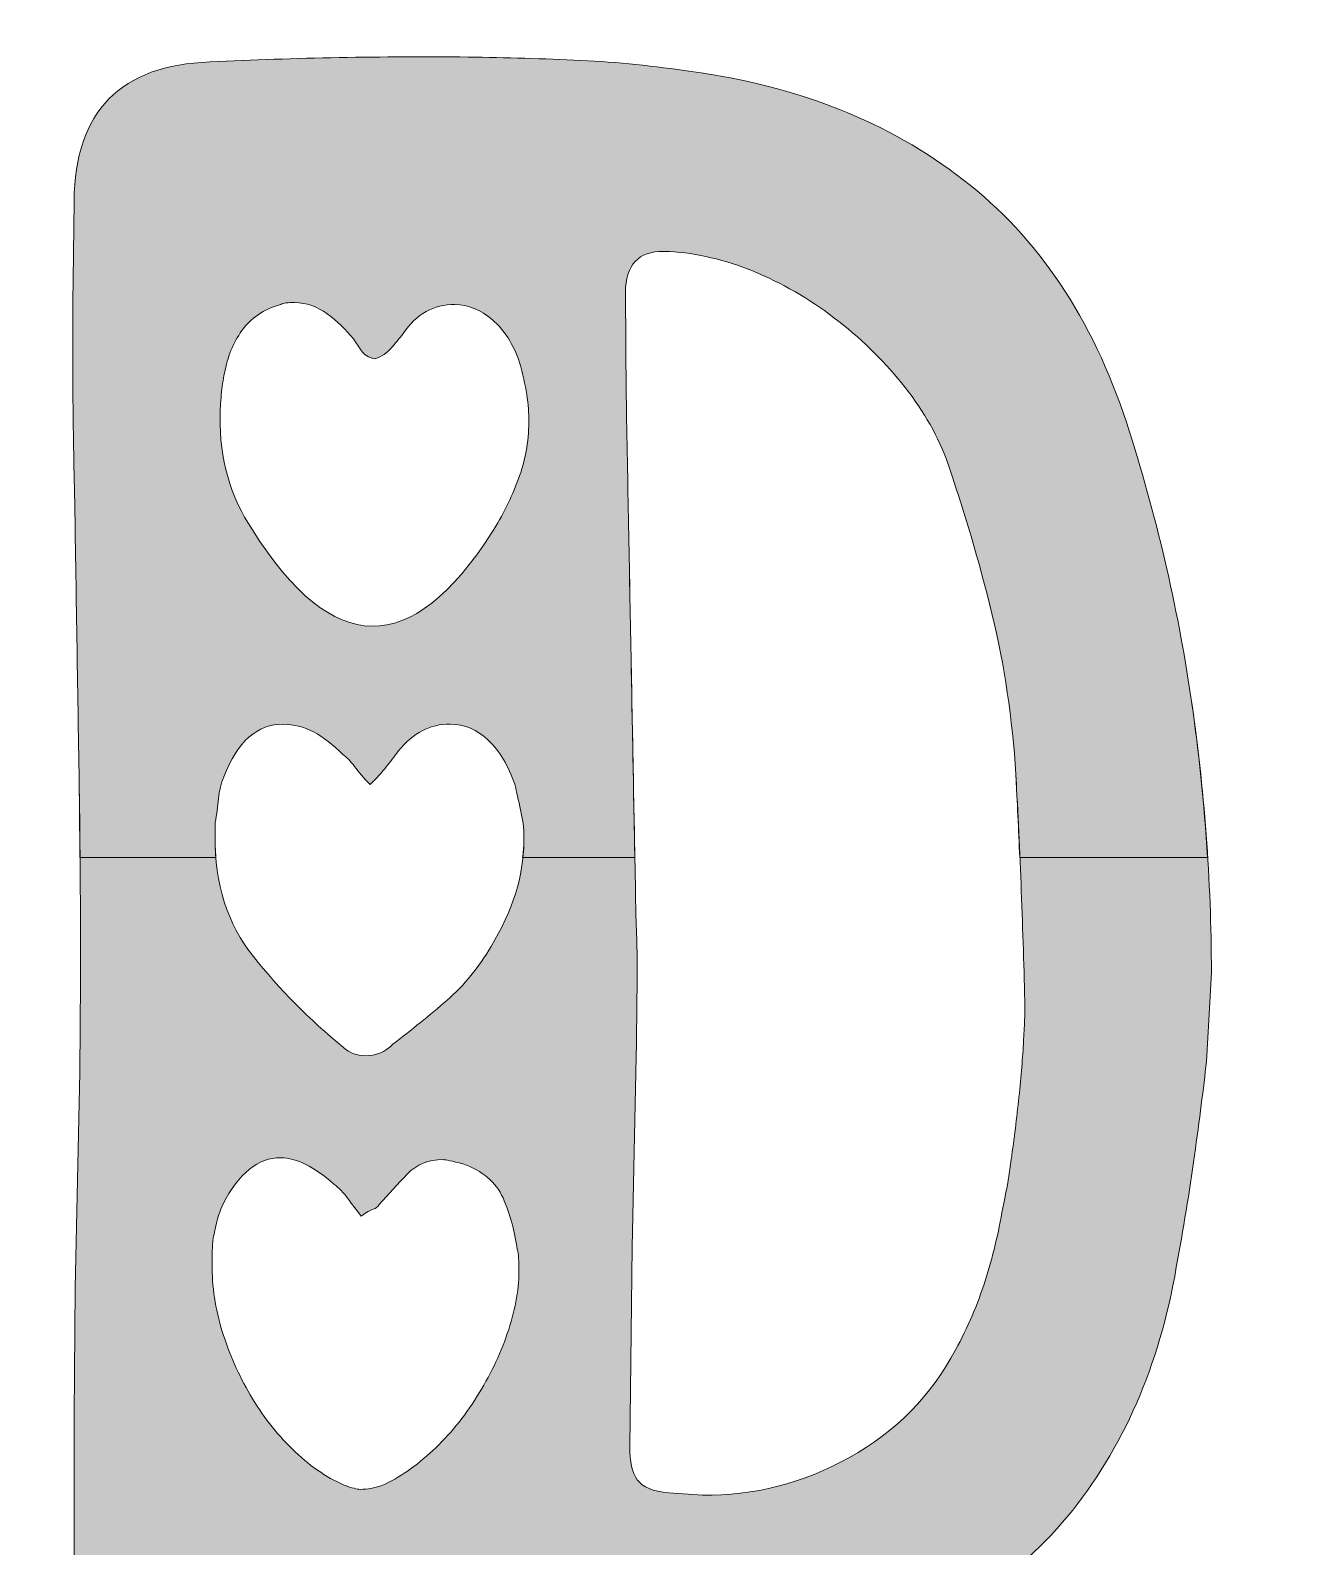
# Model space of a CAD drawing. Header units: inches. Extents: x 71 to 1009, y -1036 to 57.
# Drawn here: x 284.6 to 442.4, y -845.9 to -656 of the extents above; entities that cross this region are included whole.
import ezdxf

# ---------------------------------------------------------------- set-up
doc = ezdxf.new("R2010")
doc.units = ezdxf.units.IN
doc.header["$MEASUREMENT"] = 0
doc.layers.add('Layer 1', color=7, linetype='Continuous')

# ---------------------------------------------------------------- blocks, each defined once
blk = doc.blocks.new('block 3')
at = {"layer": 'Layer 1', "true_color": 0x2b568d}
h = blk.add_hatch(color=167, dxfattribs=at)
h.dxf.hatch_style = 2
edge = h.paths.add_edge_path()
edge.add_spline(control_points=[(309.2, -973.67), (297.3, -973.53), (291.41, -967.76), (291.55, -956.35), (291.55, -956.35), (291.6, -951.89), (291.6, -951.89), (291.63, -948.75), (291.55, -945.65), (291.33, -942.59), (291.12, -939.53), (290.87, -936.42), (290.57, -933.28), (290.67, -910.97), (290.58, -890.14), (290.31, -870.8), (290.04, -851.45), (290.01, -832.36), (290.23, -813.52), (290.23, -813.52), (290.79, -786.5), (290.79, -786.5), (290.94, -774.27), (290.91, -762.16), (290.72, -750.17), (290.53, -738.19), (290.34, -726.16), (290.15, -714.09), (290.03, -709.62), (289.96, -705.16), (289.93, -700.69), (289.9, -696.23), (289.91, -691.77), (289.96, -687.31), (289.96, -687.31), (290.08, -677.39), (290.08, -677.39), (290.21, -666.15), (295.9, -660.35), (307.14, -659.98), (312.44, -659.71), (317.81, -659.53), (323.27, -659.43), (328.72, -659.33), (334.1, -659.3), (339.39, -659.36), (344.18, -659.42), (348.89, -659.56), (353.52, -659.78), (358.14, -660), (362.76, -660.47), (367.38, -661.18), (380.75, -662.99), (392.1, -667.5), (401.44, -674.72), (410.78, -681.93), (417.61, -692.1), (421.92, -705.21), (425.59, -716.65), (428.26, -728.09), (429.95, -739.52), (431.63, -750.94), (432.49, -762.44), (432.52, -774.01), (432.52, -774.01), (431.9, -785.16), (431.9, -785.16), (431.52, -788.47), (431.02, -792.39), (430.39, -796.92), (429.76, -801.47), (429, -806.13), (428.12, -810.91), (426, -823.28), (421.45, -833.68), (414.5, -842.11), (407.54, -850.55), (397.75, -856.59), (385.15, -860.24), (384.49, -860.4), (383.82, -860.64), (383.16, -860.96), (382.49, -861.29), (381.5, -861.69), (380.17, -862.17), (381.97, -864.01), (384.17, -866.85), (386.77, -870.68), (389.36, -874.51), (392.08, -878.88), (394.92, -883.79), (397.75, -888.7), (400.71, -893.99), (403.78, -899.64), (406.86, -905.29), (409.77, -910.74), (412.52, -915.98), (415.27, -921.22), (417.77, -926.04), (420.04, -930.45), (422.3, -934.86), (424.16, -938.39), (425.62, -941.05), (426.42, -942.71), (427.35, -944.26), (428.41, -945.67), (429.47, -947.09), (430.57, -948.55), (431.71, -950.05), (432.52, -951.21), (433.3, -952.3), (434.03, -953.3), (434.76, -954.3), (435.45, -955.46), (436.1, -956.8), (437.23, -958.96), (437.78, -961.11), (437.76, -963.26), (437.72, -966.24), (436.53, -968.87), (434.19, -971.16), (432.02, -972.95), (429.62, -973.83), (426.97, -973.8), (423.83, -973.76), (421.12, -972.57), (418.83, -970.23), (415.72, -967.38), (413.03, -964.17), (410.76, -960.59), (408.49, -957.01), (406.22, -953.31), (403.95, -949.48), (401.03, -944.49), (398.16, -938.96), (395.34, -932.89), (392.52, -926.82), (389.53, -920.67), (386.38, -914.44), (383.23, -908.2), (379.99, -902.17), (376.67, -896.35), (373.35, -890.53), (369.73, -885.44), (365.81, -881.1), (365.16, -880.59), (364.59, -880.05), (364.1, -879.47), (363.61, -878.88), (363.04, -878.26), (362.39, -877.58), (361.39, -878.07), (360.76, -878.64), (360.51, -879.3), (360.25, -879.96), (360.12, -880.62), (360.11, -881.28), (360.11, -881.28), (360.32, -884.75), (360.32, -884.75), (360.32, -884.75), (361.18, -959.64), (361.18, -959.64), (361.13, -964.11), (360.1, -967.27), (358.09, -969.15), (356.09, -971.03), (352.68, -972.19), (347.89, -972.63), (341.44, -972.89), (334.99, -973.14), (328.54, -973.4), (322.09, -973.65), (315.64, -973.74), (309.2, -973.67)], knot_values=[0, 0, 0, 0, 1, 1, 1, 2, 2, 2, 3, 3, 3, 4, 4, 4, 5, 5, 5, 6, 6, 6, 7, 7, 7, 8, 8, 8, 9, 9, 9, 10, 10, 10, 11, 11, 11, 12, 12, 12, 13, 13, 13, 14, 14, 14, 15, 15, 15, 16, 16, 16, 17, 17, 17, 18, 18, 18, 19, 19, 19, 20, 20, 20, 21, 21, 21, 22, 22, 22, 23, 23, 23, 24, 24, 24, 25, 25, 25, 26, 26, 26, 27, 27, 27, 28, 28, 28, 29, 29, 29, 30, 30, 30, 31, 31, 31, 32, 32, 32, 33, 33, 33, 34, 34, 34, 35, 35, 35, 36, 36, 36, 37, 37, 37, 38, 38, 38, 39, 39, 39, 40, 40, 40, 41, 41, 41, 42, 42, 42, 43, 43, 43, 44, 44, 44, 45, 45, 45, 46, 46, 46, 47, 47, 47, 48, 48, 48, 49, 49, 49, 50, 50, 50, 51, 51, 51, 52, 52, 52, 53, 53, 53, 54, 54, 54, 55, 55, 55, 56, 56, 56, 57, 57, 57, 58, 58, 58, 58], degree=3, periodic=1)
edge = h.paths.add_edge_path()
edge.add_spline(control_points=[(324.18, -858.05), (323.86, -857.22), (323.53, -856.47), (323.21, -855.8), (322.89, -855.14), (322.48, -854.64), (321.99, -854.3), (319.21, -851.3), (316.59, -849.78), (314.11, -849.75), (310.64, -849.71), (308.13, -852.32), (306.58, -857.6), (305.9, -859.41), (305.54, -861.47), (305.52, -863.78), (305.52, -863.78), (305.51, -864.28), (305.51, -864.28), (305.77, -870.23), (307.45, -875.25), (310.54, -879.34), (313.63, -883.43), (317.4, -887.15), (321.82, -890.5), (322.8, -891.01), (323.71, -891.27), (324.53, -891.28), (325.36, -891.29), (325.94, -891.21), (326.28, -891.05), (328.76, -890.25), (331.05, -888.84), (333.14, -886.79), (335.23, -884.75), (337.12, -882.42), (338.8, -879.79), (340.49, -877.17), (341.8, -874.41), (342.74, -871.53), (343.68, -868.65), (344.17, -865.8), (344.21, -862.99), (344.23, -861.17), (344, -859.52), (343.52, -858.02), (342.09, -852.89), (339.48, -850.29), (335.68, -850.25), (333.2, -850.22), (330.79, -851.35), (328.44, -853.64), (327.78, -854.12), (327.19, -854.7), (326.69, -855.35), (326.19, -856.01), (325.35, -856.91), (324.18, -858.05)], knot_values=[0, 0, 0, 0, 1, 1, 1, 2, 2, 2, 3, 3, 3, 4, 4, 4, 5, 5, 5, 6, 6, 6, 7, 7, 7, 8, 8, 8, 9, 9, 9, 10, 10, 10, 11, 11, 11, 12, 12, 12, 13, 13, 13, 14, 14, 14, 15, 15, 15, 16, 16, 16, 17, 17, 17, 18, 18, 18, 19, 19, 19, 19], degree=3, periodic=1)
edge = h.paths.add_edge_path()
edge.add_spline(control_points=[(325.3, -910.87), (323.99, -909.53), (323.17, -908.62), (322.85, -908.12), (321.87, -906.78), (320.81, -905.62), (319.67, -904.61), (318.52, -903.61), (317.21, -903.1), (315.72, -903.08), (315.39, -903.07), (314.56, -903.23), (313.24, -903.54), (310.91, -904.34), (309.25, -905.61), (308.23, -907.33), (307.22, -909.05), (306.54, -910.99), (306.18, -913.13), (306.01, -913.96), (305.92, -914.66), (305.91, -915.24), (305.9, -915.81), (305.89, -916.51), (305.88, -917.34), (305.85, -920.32), (306.23, -923.13), (307.03, -925.79), (307.82, -928.44), (309.28, -930.94), (311.4, -933.28), (314.83, -937.12), (317.52, -940), (319.48, -941.93), (321.44, -943.85), (323.25, -944.82), (324.91, -944.84), (326.55, -944.86), (328.34, -943.97), (330.27, -942.18), (332.18, -940.38), (334.91, -937.6), (338.42, -933.84), (342.44, -929.75), (344.48, -924.82), (344.54, -919.03), (344.57, -916.56), (344.27, -914.23), (343.64, -912.08), (342.21, -906.28), (339.77, -903.36), (336.3, -903.32), (333.82, -903.29), (330.99, -904.82), (327.81, -907.93), (327.48, -908.25), (327.14, -908.62), (326.81, -909.03), (326.47, -909.44), (325.97, -910.05), (325.3, -910.87)], knot_values=[0, 0, 0, 0, 1, 1, 1, 2, 2, 2, 3, 3, 3, 4, 4, 4, 5, 5, 5, 6, 6, 6, 7, 7, 7, 8, 8, 8, 9, 9, 9, 10, 10, 10, 11, 11, 11, 12, 12, 12, 13, 13, 13, 14, 14, 14, 15, 15, 15, 16, 16, 16, 17, 17, 17, 18, 18, 18, 19, 19, 19, 20, 20, 20, 20], degree=3, periodic=1)
edge = h.paths.add_edge_path()
edge.add_spline(control_points=[(326.04, -804.51), (325.39, -803.68), (324.82, -802.93), (324.33, -802.26), (323.84, -801.59), (323.27, -801.01), (322.62, -800.5), (320.16, -798.33), (317.95, -797.23), (315.96, -797.2), (313.15, -797.17), (310.73, -799.13), (308.7, -803.07), (308.36, -803.73), (308.02, -804.88), (307.67, -806.53), (307.49, -807.19), (307.41, -807.85), (307.4, -808.51), (307.39, -809.17), (307.39, -809.83), (307.38, -810.49), (307.34, -813.31), (307.77, -816.12), (308.64, -818.94), (309.52, -821.76), (310.69, -824.42), (312.15, -826.91), (313.6, -829.41), (315.35, -831.66), (317.4, -833.67), (319.44, -835.68), (321.61, -837.19), (323.91, -838.21), (324.9, -838.55), (325.56, -838.72), (325.89, -838.73), (326.39, -838.73), (326.84, -838.7), (327.26, -838.62), (327.67, -838.54), (328.13, -838.42), (328.62, -838.26), (330.78, -837.3), (332.91, -835.83), (335, -833.88), (337.09, -831.92), (338.93, -829.67), (340.53, -827.12), (342.13, -824.58), (343.4, -821.95), (344.34, -819.23), (345.28, -816.51), (345.77, -813.92), (345.8, -811.44), (345.81, -810.12), (345.74, -809.2), (345.58, -808.71), (345.28, -806.39), (344.68, -804.23), (343.8, -802.24), (342.91, -800.25), (341.23, -798.82), (338.76, -797.96), (337.44, -797.62), (336.62, -797.44), (336.29, -797.44), (334.47, -797.42), (332.98, -798.02), (331.81, -799.25), (330.63, -800.47), (329.46, -801.74), (328.29, -803.05), (328.12, -803.38), (327.87, -803.58), (327.54, -803.66), (327.21, -803.74), (326.71, -804.02), (326.04, -804.51)], knot_values=[0, 0, 0, 0, 1, 1, 1, 2, 2, 2, 3, 3, 3, 4, 4, 4, 5, 5, 5, 6, 6, 6, 7, 7, 7, 8, 8, 8, 9, 9, 9, 10, 10, 10, 11, 11, 11, 12, 12, 12, 13, 13, 13, 14, 14, 14, 15, 15, 15, 16, 16, 16, 17, 17, 17, 18, 18, 18, 19, 19, 19, 20, 20, 20, 21, 21, 21, 22, 22, 22, 23, 23, 23, 24, 24, 24, 25, 25, 25, 26, 26, 26, 26], degree=3, periodic=1)
edge = h.paths.add_edge_path()
edge.add_spline(control_points=[(327.17, -750.47), (326.35, -749.64), (325.7, -748.88), (325.21, -748.21), (324.72, -747.55), (324.23, -747.05), (323.74, -746.71), (321.29, -744.2), (318.83, -742.94), (316.35, -742.91), (313.04, -742.87), (310.53, -745.07), (308.83, -749.51), (308.49, -750.34), (308.27, -751.24), (308.18, -752.23), (308.08, -753.22), (307.95, -754.21), (307.77, -755.2), (307.77, -755.2), (307.75, -756.94), (307.75, -756.94), (307.68, -762.89), (309.27, -767.91), (312.54, -772), (315.79, -776.09), (319.55, -779.89), (323.81, -783.41), (324.62, -784.08), (325.53, -784.42), (326.52, -784.43), (327.84, -784.45), (329.01, -783.97), (330.01, -782.99), (332.34, -781.2), (334.6, -779.36), (336.77, -777.49), (338.94, -775.61), (340.78, -773.36), (342.3, -770.73), (345, -766.3), (346.37, -761.94), (346.42, -757.64), (346.44, -756.32), (346.33, -755.12), (346.09, -754.04), (345.86, -752.96), (345.58, -751.76), (345.27, -750.43), (344.47, -748.11), (343.37, -746.28), (341.99, -744.94), (340.59, -743.6), (338.99, -742.92), (337.17, -742.9), (334.69, -742.87), (332.53, -744.01), (330.69, -746.3), (330.18, -746.95), (329.68, -747.61), (329.18, -748.26), (328.67, -748.92), (328, -749.65), (327.17, -750.47)], knot_values=[0, 0, 0, 0, 1, 1, 1, 2, 2, 2, 3, 3, 3, 4, 4, 4, 5, 5, 5, 6, 6, 6, 7, 7, 7, 8, 8, 8, 9, 9, 9, 10, 10, 10, 11, 11, 11, 12, 12, 12, 13, 13, 13, 14, 14, 14, 15, 15, 15, 16, 16, 16, 17, 17, 17, 18, 18, 18, 19, 19, 19, 20, 20, 20, 21, 21, 21, 21], degree=3, periodic=1)
edge = h.paths.add_edge_path()
edge.add_spline(control_points=[(327.79, -697.17), (326.96, -696.99), (326.39, -696.65), (326.06, -696.16), (325.74, -695.66), (325.41, -695.15), (325.09, -694.66), (324.11, -693.49), (323.01, -692.44), (321.78, -691.52), (320.55, -690.6), (319.19, -690.13), (317.7, -690.11), (316.88, -690.1), (316.3, -690.18), (315.97, -690.34), (313.81, -690.97), (312.18, -692.07), (311.09, -693.62), (310, -695.19), (309.28, -696.95), (308.92, -698.93), (308.75, -699.76), (308.61, -700.66), (308.52, -701.65), (308.42, -702.64), (308.37, -703.55), (308.36, -704.38), (308.3, -709.67), (309.65, -714.4), (312.41, -718.56), (317.44, -726.55), (322.44, -730.58), (327.4, -730.64), (332.35, -730.69), (337.36, -726.79), (342.41, -718.91), (343.76, -716.78), (344.86, -714.56), (345.71, -712.25), (346.57, -709.95), (347.01, -707.56), (347.04, -705.08), (347.06, -702.93), (346.68, -700.45), (345.88, -697.63), (345.08, -695.3), (343.95, -693.51), (342.47, -692.26), (341, -691), (339.44, -690.36), (337.78, -690.34), (335.14, -690.31), (332.97, -691.53), (331.3, -693.98), (330.79, -694.64), (330.29, -695.25), (329.78, -695.83), (329.28, -696.4), (328.61, -696.85), (327.79, -697.17)], knot_values=[0, 0, 0, 0, 1, 1, 1, 2, 2, 2, 3, 3, 3, 4, 4, 4, 5, 5, 5, 6, 6, 6, 7, 7, 7, 8, 8, 8, 9, 9, 9, 10, 10, 10, 11, 11, 11, 12, 12, 12, 13, 13, 13, 14, 14, 14, 15, 15, 15, 16, 16, 16, 17, 17, 17, 18, 18, 18, 19, 19, 19, 20, 20, 20, 20], degree=3, periodic=1)
edge = h.paths.add_edge_path()
edge.add_spline(control_points=[(368.78, -839.47), (375.23, -839.55), (381.36, -837.97), (387.18, -834.73), (393.01, -831.49), (397.44, -827), (400.48, -821.25), (402, -818.46), (403.23, -815.58), (404.18, -812.61), (405.12, -809.65), (405.86, -806.6), (406.39, -803.46), (406.74, -801.98), (407.09, -799.96), (407.45, -797.4), (407.81, -794.84), (408.13, -792.24), (408.41, -789.6), (408.69, -786.96), (408.88, -784.61), (408.99, -782.54), (409.1, -780.48), (409.16, -779.12), (409.16, -778.45), (409.05, -773.66), (408.9, -768.78), (408.71, -763.82), (408.52, -758.86), (408.29, -753.98), (408.02, -749.18), (407.6, -742.23), (406.6, -735.53), (405.03, -729.06), (403.45, -722.6), (401.54, -716.13), (399.3, -709.65), (398.01, -706.33), (396.15, -703.17), (393.71, -700.17), (391.26, -697.16), (388.44, -694.44), (385.25, -692.01), (382.06, -689.58), (378.69, -687.64), (375.15, -686.19), (371.61, -684.75), (368.11, -683.92), (364.64, -683.71), (364.64, -683.71), (363.9, -683.7), (363.9, -683.7), (360.76, -683.67), (359.17, -685.38), (359.13, -688.85), (359.13, -688.85), (359.23, -701.75), (359.23, -701.75), (359.42, -712.66), (359.63, -723.54), (359.84, -734.36), (360.04, -745.19), (360.24, -756.06), (360.45, -766.97), (360.58, -769.95), (360.63, -772.89), (360.59, -775.78), (360.56, -778.67), (360.52, -781.61), (360.49, -784.58), (360.49, -784.58), (359.97, -808.38), (359.97, -808.38), (359.97, -808.38), (359.67, -833.42), (359.67, -833.42), (359.65, -835.24), (359.97, -836.61), (360.62, -837.52), (361.27, -838.44), (362.58, -838.99), (364.57, -839.18), (364.57, -839.18), (368.78, -839.47), (368.78, -839.47)], knot_values=[0, 0, 0, 0, 1, 1, 1, 2, 2, 2, 3, 3, 3, 4, 4, 4, 5, 5, 5, 6, 6, 6, 7, 7, 7, 8, 8, 8, 9, 9, 9, 10, 10, 10, 11, 11, 11, 12, 12, 12, 13, 13, 13, 14, 14, 14, 15, 15, 15, 16, 16, 16, 17, 17, 17, 18, 18, 18, 19, 19, 19, 20, 20, 20, 21, 21, 21, 22, 22, 22, 23, 23, 23, 24, 24, 24, 25, 25, 25, 26, 26, 26, 27, 27, 27, 28, 28, 28, 28], degree=3, periodic=1)
at = {"layer": 'Layer 1', "lineweight": 0}
for points, knots in [([(309.2, -973.67), (297.3, -973.53), (291.41, -967.76), (291.55, -956.35), (291.55, -956.35), (291.6, -951.89), (291.6, -951.89), (291.63, -948.75), (291.55, -945.65), (291.33, -942.59), (291.12, -939.53), (290.87, -936.42), (290.57, -933.28), (290.67, -910.97), (290.58, -890.14), (290.31, -870.8), (290.04, -851.45), (290.01, -832.36), (290.23, -813.52), (290.23, -813.52), (290.79, -786.5), (290.79, -786.5), (290.94, -774.27), (290.91, -762.16), (290.72, -750.17), (290.53, -738.19), (290.34, -726.16), (290.15, -714.09), (290.03, -709.62), (289.96, -705.16), (289.93, -700.69), (289.9, -696.23), (289.91, -691.77), (289.96, -687.31), (289.96, -687.31), (290.08, -677.39), (290.08, -677.39), (290.21, -666.15), (295.9, -660.35), (307.14, -659.98), (312.44, -659.71), (317.81, -659.53), (323.27, -659.43), (328.72, -659.33), (334.1, -659.3), (339.39, -659.36), (344.18, -659.42), (348.89, -659.56), (353.52, -659.78), (358.14, -660), (362.76, -660.47), (367.38, -661.18), (380.75, -662.99), (392.1, -667.5), (401.44, -674.72), (410.78, -681.93), (417.61, -692.1), (421.92, -705.21), (425.59, -716.65), (428.26, -728.09), (429.95, -739.52), (431.63, -750.94), (432.49, -762.44), (432.52, -774.01), (432.52, -774.01), (431.9, -785.16), (431.9, -785.16), (431.52, -788.47), (431.02, -792.39), (430.39, -796.92), (429.76, -801.47), (429, -806.13), (428.12, -810.91), (426, -823.28), (421.45, -833.68), (414.5, -842.11), (407.54, -850.55), (397.75, -856.59), (385.15, -860.24), (384.49, -860.4), (383.82, -860.64), (383.16, -860.96), (382.49, -861.29), (381.5, -861.69), (380.17, -862.17), (381.97, -864.01), (384.17, -866.85), (386.77, -870.68), (389.36, -874.51), (392.08, -878.88), (394.92, -883.79), (397.75, -888.7), (400.71, -893.99), (403.78, -899.64), (406.86, -905.29), (409.77, -910.74), (412.52, -915.98), (415.27, -921.22), (417.77, -926.04), (420.04, -930.45), (422.3, -934.86), (424.16, -938.39), (425.62, -941.05), (426.42, -942.71), (427.35, -944.26), (428.41, -945.67), (429.47, -947.09), (430.57, -948.55), (431.71, -950.05), (432.52, -951.21), (433.3, -952.3), (434.03, -953.3), (434.76, -954.3), (435.45, -955.46), (436.1, -956.8), (437.23, -958.96), (437.78, -961.11), (437.76, -963.26), (437.72, -966.24), (436.53, -968.87), (434.19, -971.16), (432.02, -972.95), (429.62, -973.83), (426.97, -973.8), (423.83, -973.76), (421.12, -972.57), (418.83, -970.23), (415.72, -967.38), (413.03, -964.17), (410.76, -960.59), (408.49, -957.01), (406.22, -953.31), (403.95, -949.48), (401.03, -944.49), (398.16, -938.96), (395.34, -932.89), (392.52, -926.82), (389.53, -920.67), (386.38, -914.44), (383.23, -908.2), (379.99, -902.17), (376.67, -896.35), (373.35, -890.53), (369.73, -885.44), (365.81, -881.1), (365.16, -880.59), (364.59, -880.05), (364.1, -879.47), (363.61, -878.88), (363.04, -878.26), (362.39, -877.58), (361.39, -878.07), (360.76, -878.64), (360.51, -879.3), (360.25, -879.96), (360.12, -880.62), (360.11, -881.28), (360.11, -881.28), (360.32, -884.75), (360.32, -884.75), (360.32, -884.75), (361.18, -959.64), (361.18, -959.64), (361.13, -964.11), (360.1, -967.27), (358.09, -969.15), (356.09, -971.03), (352.68, -972.19), (347.89, -972.63), (341.44, -972.89), (334.99, -973.14), (328.54, -973.4), (322.09, -973.65), (315.64, -973.74), (309.2, -973.67)], [0, 0, 0, 0, 1, 1, 1, 2, 2, 2, 3, 3, 3, 4, 4, 4, 5, 5, 5, 6, 6, 6, 7, 7, 7, 8, 8, 8, 9, 9, 9, 10, 10, 10, 11, 11, 11, 12, 12, 12, 13, 13, 13, 14, 14, 14, 15, 15, 15, 16, 16, 16, 17, 17, 17, 18, 18, 18, 19, 19, 19, 20, 20, 20, 21, 21, 21, 22, 22, 22, 23, 23, 23, 24, 24, 24, 25, 25, 25, 26, 26, 26, 27, 27, 27, 28, 28, 28, 29, 29, 29, 30, 30, 30, 31, 31, 31, 32, 32, 32, 33, 33, 33, 34, 34, 34, 35, 35, 35, 36, 36, 36, 37, 37, 37, 38, 38, 38, 39, 39, 39, 40, 40, 40, 41, 41, 41, 42, 42, 42, 43, 43, 43, 44, 44, 44, 45, 45, 45, 46, 46, 46, 47, 47, 47, 48, 48, 48, 49, 49, 49, 50, 50, 50, 51, 51, 51, 52, 52, 52, 53, 53, 53, 54, 54, 54, 55, 55, 55, 56, 56, 56, 57, 57, 57, 58, 58, 58, 58]), ([(368.78, -839.47), (375.23, -839.55), (381.36, -837.97), (387.18, -834.73), (393.01, -831.49), (397.44, -827), (400.48, -821.25), (402, -818.46), (403.23, -815.58), (404.18, -812.61), (405.12, -809.65), (405.86, -806.6), (406.39, -803.46), (406.74, -801.98), (407.09, -799.96), (407.45, -797.4), (407.81, -794.84), (408.13, -792.24), (408.41, -789.6), (408.69, -786.96), (408.88, -784.61), (408.99, -782.54), (409.1, -780.48), (409.16, -779.12), (409.16, -778.45), (409.05, -773.66), (408.9, -768.78), (408.71, -763.82), (408.52, -758.86), (408.29, -753.98), (408.02, -749.18), (407.6, -742.23), (406.6, -735.53), (405.03, -729.06), (403.45, -722.6), (401.54, -716.13), (399.3, -709.65), (398.01, -706.33), (396.15, -703.17), (393.71, -700.17), (391.26, -697.16), (388.44, -694.44), (385.25, -692.01), (382.06, -689.58), (378.69, -687.64), (375.15, -686.19), (371.61, -684.75), (368.11, -683.92), (364.64, -683.71), (364.64, -683.71), (363.9, -683.7), (363.9, -683.7), (360.76, -683.67), (359.17, -685.38), (359.13, -688.85), (359.13, -688.85), (359.23, -701.75), (359.23, -701.75), (359.42, -712.66), (359.63, -723.54), (359.84, -734.36), (360.04, -745.19), (360.24, -756.06), (360.45, -766.97), (360.58, -769.95), (360.63, -772.89), (360.59, -775.78), (360.56, -778.67), (360.52, -781.61), (360.49, -784.58), (360.49, -784.58), (359.97, -808.38), (359.97, -808.38), (359.97, -808.38), (359.67, -833.42), (359.67, -833.42), (359.65, -835.24), (359.97, -836.61), (360.62, -837.52), (361.27, -838.44), (362.58, -838.99), (364.57, -839.18), (364.57, -839.18), (368.78, -839.47), (368.78, -839.47)], [0, 0, 0, 0, 1, 1, 1, 2, 2, 2, 3, 3, 3, 4, 4, 4, 5, 5, 5, 6, 6, 6, 7, 7, 7, 8, 8, 8, 9, 9, 9, 10, 10, 10, 11, 11, 11, 12, 12, 12, 13, 13, 13, 14, 14, 14, 15, 15, 15, 16, 16, 16, 17, 17, 17, 18, 18, 18, 19, 19, 19, 20, 20, 20, 21, 21, 21, 22, 22, 22, 23, 23, 23, 24, 24, 24, 25, 25, 25, 26, 26, 26, 27, 27, 27, 28, 28, 28, 28]), ([(327.79, -697.17), (326.96, -696.99), (326.39, -696.65), (326.06, -696.16), (325.74, -695.66), (325.41, -695.15), (325.09, -694.66), (324.11, -693.49), (323.01, -692.44), (321.78, -691.52), (320.55, -690.6), (319.19, -690.13), (317.7, -690.11), (316.88, -690.1), (316.3, -690.18), (315.97, -690.34), (313.81, -690.97), (312.18, -692.07), (311.09, -693.62), (310, -695.19), (309.28, -696.95), (308.92, -698.93), (308.75, -699.76), (308.61, -700.66), (308.52, -701.65), (308.42, -702.64), (308.37, -703.55), (308.36, -704.38), (308.3, -709.67), (309.65, -714.4), (312.41, -718.56), (317.44, -726.55), (322.44, -730.58), (327.4, -730.64), (332.35, -730.69), (337.36, -726.79), (342.41, -718.91), (343.76, -716.78), (344.86, -714.56), (345.71, -712.25), (346.57, -709.95), (347.01, -707.56), (347.04, -705.08), (347.06, -702.93), (346.68, -700.45), (345.88, -697.63), (345.08, -695.3), (343.95, -693.51), (342.47, -692.26), (341, -691), (339.44, -690.36), (337.78, -690.34), (335.14, -690.31), (332.97, -691.53), (331.3, -693.98), (330.79, -694.64), (330.29, -695.25), (329.78, -695.83), (329.28, -696.4), (328.61, -696.85), (327.79, -697.17)], [0, 0, 0, 0, 1, 1, 1, 2, 2, 2, 3, 3, 3, 4, 4, 4, 5, 5, 5, 6, 6, 6, 7, 7, 7, 8, 8, 8, 9, 9, 9, 10, 10, 10, 11, 11, 11, 12, 12, 12, 13, 13, 13, 14, 14, 14, 15, 15, 15, 16, 16, 16, 17, 17, 17, 18, 18, 18, 19, 19, 19, 20, 20, 20, 20]), ([(327.17, -750.47), (326.35, -749.64), (325.7, -748.88), (325.21, -748.21), (324.72, -747.55), (324.23, -747.05), (323.74, -746.71), (321.29, -744.2), (318.83, -742.94), (316.35, -742.91), (313.04, -742.87), (310.53, -745.07), (308.83, -749.51), (308.49, -750.34), (308.27, -751.24), (308.18, -752.23), (308.08, -753.22), (307.95, -754.21), (307.77, -755.2), (307.77, -755.2), (307.75, -756.94), (307.75, -756.94), (307.68, -762.89), (309.27, -767.91), (312.54, -772), (315.79, -776.09), (319.55, -779.89), (323.81, -783.41), (324.62, -784.08), (325.53, -784.42), (326.52, -784.43), (327.84, -784.45), (329.01, -783.97), (330.01, -782.99), (332.34, -781.2), (334.6, -779.36), (336.77, -777.49), (338.94, -775.61), (340.78, -773.36), (342.3, -770.73), (345, -766.3), (346.37, -761.94), (346.42, -757.64), (346.44, -756.32), (346.33, -755.12), (346.09, -754.04), (345.86, -752.96), (345.58, -751.76), (345.27, -750.43), (344.47, -748.11), (343.37, -746.28), (341.99, -744.94), (340.59, -743.6), (338.99, -742.92), (337.17, -742.9), (334.69, -742.87), (332.53, -744.01), (330.69, -746.3), (330.18, -746.95), (329.68, -747.61), (329.18, -748.26), (328.67, -748.92), (328, -749.65), (327.17, -750.47)], [0, 0, 0, 0, 1, 1, 1, 2, 2, 2, 3, 3, 3, 4, 4, 4, 5, 5, 5, 6, 6, 6, 7, 7, 7, 8, 8, 8, 9, 9, 9, 10, 10, 10, 11, 11, 11, 12, 12, 12, 13, 13, 13, 14, 14, 14, 15, 15, 15, 16, 16, 16, 17, 17, 17, 18, 18, 18, 19, 19, 19, 20, 20, 20, 21, 21, 21, 21]), ([(326.04, -804.51), (325.39, -803.68), (324.82, -802.93), (324.33, -802.26), (323.84, -801.59), (323.27, -801.01), (322.62, -800.5), (320.16, -798.33), (317.95, -797.23), (315.96, -797.2), (313.15, -797.17), (310.73, -799.13), (308.7, -803.07), (308.36, -803.73), (308.02, -804.88), (307.67, -806.53), (307.49, -807.19), (307.41, -807.85), (307.4, -808.51), (307.39, -809.17), (307.39, -809.83), (307.38, -810.49), (307.34, -813.31), (307.77, -816.12), (308.64, -818.94), (309.52, -821.76), (310.69, -824.42), (312.15, -826.91), (313.6, -829.41), (315.35, -831.66), (317.4, -833.67), (319.44, -835.68), (321.61, -837.19), (323.91, -838.21), (324.9, -838.55), (325.56, -838.72), (325.89, -838.73), (326.39, -838.73), (326.84, -838.7), (327.26, -838.62), (327.67, -838.54), (328.13, -838.42), (328.62, -838.26), (330.78, -837.3), (332.91, -835.83), (335, -833.88), (337.09, -831.92), (338.93, -829.67), (340.53, -827.12), (342.13, -824.58), (343.4, -821.95), (344.34, -819.23), (345.28, -816.51), (345.77, -813.92), (345.8, -811.44), (345.81, -810.12), (345.74, -809.2), (345.58, -808.71), (345.28, -806.39), (344.68, -804.23), (343.8, -802.24), (342.91, -800.25), (341.23, -798.82), (338.76, -797.96), (337.44, -797.62), (336.62, -797.44), (336.29, -797.44), (334.47, -797.42), (332.98, -798.02), (331.81, -799.25), (330.63, -800.47), (329.46, -801.74), (328.29, -803.05), (328.12, -803.38), (327.87, -803.58), (327.54, -803.66), (327.21, -803.74), (326.71, -804.02), (326.04, -804.51)], [0, 0, 0, 0, 1, 1, 1, 2, 2, 2, 3, 3, 3, 4, 4, 4, 5, 5, 5, 6, 6, 6, 7, 7, 7, 8, 8, 8, 9, 9, 9, 10, 10, 10, 11, 11, 11, 12, 12, 12, 13, 13, 13, 14, 14, 14, 15, 15, 15, 16, 16, 16, 17, 17, 17, 18, 18, 18, 19, 19, 19, 20, 20, 20, 21, 21, 21, 22, 22, 22, 23, 23, 23, 24, 24, 24, 25, 25, 25, 26, 26, 26, 26])]:
    blk.add_open_spline(points, degree=3, knots=knots, dxfattribs=at)
blk = doc.blocks.new('block 4')
at = {"layer": 'Layer 1', "true_color": 0xd21b30}
h = blk.add_hatch(color=242, dxfattribs=at)
h.dxf.hatch_style = 2
edge = h.paths.add_edge_path()
edge.add_spline(control_points=[(290.72, -750.17), (290.77, -753.3), (290.78, -756.46), (290.81, -759.6), (290.81, -759.6), (307.85, -759.6), (307.85, -759.6), (307.78, -758.73), (307.74, -757.85), (307.75, -756.94), (307.75, -756.94), (307.77, -755.2), (307.77, -755.2), (307.95, -754.21), (308.08, -753.22), (308.18, -752.23), (308.27, -751.24), (308.49, -750.34), (308.83, -749.51), (310.53, -745.07), (313.04, -742.87), (316.35, -742.91), (318.83, -742.94), (321.29, -744.2), (323.74, -746.71), (324.23, -747.05), (324.72, -747.55), (325.21, -748.21), (325.7, -748.88), (326.35, -749.64), (327.17, -750.47), (328, -749.65), (328.67, -748.92), (329.18, -748.26), (329.68, -747.61), (330.18, -746.95), (330.69, -746.3), (332.53, -744.01), (334.69, -742.87), (337.17, -742.9), (338.99, -742.92), (340.59, -743.6), (341.99, -744.94), (343.37, -746.28), (344.47, -748.11), (345.27, -750.43), (345.58, -751.76), (345.86, -752.96), (346.09, -754.04), (346.33, -755.12), (346.44, -756.32), (346.42, -757.64), (346.42, -758.29), (346.32, -758.95), (346.25, -759.6), (346.25, -759.6), (360.31, -759.6), (360.31, -759.6), (360.15, -751.17), (359.99, -742.75), (359.83, -734.36), (359.63, -723.54), (359.42, -712.66), (359.23, -701.75), (359.23, -701.75), (359.13, -688.85), (359.13, -688.85), (359.17, -685.38), (360.76, -683.67), (363.9, -683.7), (363.9, -683.7), (364.64, -683.71), (364.64, -683.71), (368.11, -683.92), (371.61, -684.75), (375.15, -686.19), (378.69, -687.64), (382.06, -689.58), (385.25, -692.01), (388.44, -694.44), (391.26, -697.16), (393.71, -700.17), (396.15, -703.17), (398.01, -706.33), (399.3, -709.65), (401.54, -716.13), (403.45, -722.6), (405.03, -729.06), (406.6, -735.53), (407.6, -742.23), (408.02, -749.18), (408.21, -752.6), (408.36, -756.1), (408.51, -759.6), (408.51, -759.6), (432.02, -759.6), (432.02, -759.6), (431.6, -752.88), (430.93, -746.19), (429.95, -739.52), (428.26, -728.09), (425.59, -716.65), (421.92, -705.21), (417.61, -692.1), (410.78, -681.93), (401.44, -674.72), (392.1, -667.5), (380.75, -662.99), (367.38, -661.18), (362.76, -660.47), (358.14, -660), (353.52, -659.78), (348.89, -659.56), (344.18, -659.42), (339.39, -659.36), (334.1, -659.3), (328.72, -659.33), (323.27, -659.43), (317.81, -659.53), (312.44, -659.71), (307.14, -659.98), (295.9, -660.35), (290.21, -666.15), (290.08, -677.39), (290.08, -677.39), (289.96, -687.31), (289.96, -687.31), (289.91, -691.77), (289.9, -696.23), (289.93, -700.69), (289.96, -705.16), (290.03, -709.62), (290.15, -714.09), (290.34, -726.16), (290.53, -738.19), (290.72, -750.17)], knot_values=[0, 0, 0, 0, 1, 1, 1, 2, 2, 2, 3, 3, 3, 4, 4, 4, 5, 5, 5, 6, 6, 6, 7, 7, 7, 8, 8, 8, 9, 9, 9, 10, 10, 10, 11, 11, 11, 12, 12, 12, 13, 13, 13, 14, 14, 14, 15, 15, 15, 16, 16, 16, 17, 17, 17, 18, 18, 18, 19, 19, 19, 20, 20, 20, 21, 21, 21, 22, 22, 22, 23, 23, 23, 24, 24, 24, 25, 25, 25, 26, 26, 26, 27, 27, 27, 28, 28, 28, 29, 29, 29, 30, 30, 30, 31, 31, 31, 32, 32, 32, 33, 33, 33, 34, 34, 34, 35, 35, 35, 36, 36, 36, 37, 37, 37, 38, 38, 38, 39, 39, 39, 40, 40, 40, 41, 41, 41, 42, 42, 42, 43, 43, 43, 44, 44, 44, 45, 45, 45, 45], degree=3, periodic=1)
edge = h.paths.add_edge_path()
edge.add_spline(control_points=[(308.52, -701.65), (308.61, -700.66), (308.75, -699.76), (308.92, -698.93), (309.28, -696.95), (310, -695.19), (311.09, -693.62), (312.18, -692.07), (313.81, -690.97), (315.97, -690.34), (316.3, -690.18), (316.88, -690.1), (317.7, -690.11), (319.19, -690.13), (320.55, -690.6), (321.78, -691.52), (323.01, -692.44), (324.11, -693.49), (325.09, -694.66), (325.41, -695.15), (325.74, -695.66), (326.06, -696.16), (326.39, -696.65), (326.96, -696.99), (327.79, -697.17), (328.61, -696.85), (329.28, -696.4), (329.78, -695.83), (330.29, -695.25), (330.79, -694.64), (331.3, -693.98), (332.97, -691.53), (335.14, -690.31), (337.78, -690.34), (339.44, -690.36), (341, -691), (342.47, -692.26), (343.95, -693.51), (345.08, -695.3), (345.88, -697.63), (346.68, -700.45), (347.06, -702.93), (347.04, -705.08), (347.01, -707.56), (346.57, -709.95), (345.71, -712.25), (344.86, -714.56), (343.76, -716.78), (342.41, -718.91), (337.36, -726.79), (332.35, -730.69), (327.4, -730.64), (322.44, -730.58), (317.44, -726.55), (312.41, -718.56), (309.65, -714.4), (308.3, -709.67), (308.36, -704.38), (308.37, -703.55), (308.42, -702.64), (308.52, -701.65)], knot_values=[0, 0, 0, 0, 1, 1, 1, 2, 2, 2, 3, 3, 3, 4, 4, 4, 5, 5, 5, 6, 6, 6, 7, 7, 7, 8, 8, 8, 9, 9, 9, 10, 10, 10, 11, 11, 11, 12, 12, 12, 13, 13, 13, 14, 14, 14, 15, 15, 15, 16, 16, 16, 17, 17, 17, 18, 18, 18, 19, 19, 19, 20, 20, 20, 20], degree=3, periodic=1)
at = {"layer": 'Layer 1', "lineweight": 0}
for points, knots in [([(290.72, -750.17), (290.77, -753.3), (290.78, -756.46), (290.81, -759.6), (290.81, -759.6), (307.85, -759.6), (307.85, -759.6), (307.78, -758.73), (307.74, -757.85), (307.75, -756.94), (307.75, -756.94), (307.77, -755.2), (307.77, -755.2), (307.95, -754.21), (308.08, -753.22), (308.18, -752.23), (308.27, -751.24), (308.49, -750.34), (308.83, -749.51), (310.53, -745.07), (313.04, -742.87), (316.35, -742.91), (318.83, -742.94), (321.29, -744.2), (323.74, -746.71), (324.23, -747.05), (324.72, -747.55), (325.21, -748.21), (325.7, -748.88), (326.35, -749.64), (327.17, -750.47), (328, -749.65), (328.67, -748.92), (329.18, -748.26), (329.68, -747.61), (330.18, -746.95), (330.69, -746.3), (332.53, -744.01), (334.69, -742.87), (337.17, -742.9), (338.99, -742.92), (340.59, -743.6), (341.99, -744.94), (343.37, -746.28), (344.47, -748.11), (345.27, -750.43), (345.58, -751.76), (345.86, -752.96), (346.09, -754.04), (346.33, -755.12), (346.44, -756.32), (346.42, -757.64), (346.42, -758.29), (346.32, -758.95), (346.25, -759.6), (346.25, -759.6), (360.31, -759.6), (360.31, -759.6), (360.15, -751.17), (359.99, -742.75), (359.83, -734.36), (359.63, -723.54), (359.42, -712.66), (359.23, -701.75), (359.23, -701.75), (359.13, -688.85), (359.13, -688.85), (359.17, -685.38), (360.76, -683.67), (363.9, -683.7), (363.9, -683.7), (364.64, -683.71), (364.64, -683.71), (368.11, -683.92), (371.61, -684.75), (375.15, -686.19), (378.69, -687.64), (382.06, -689.58), (385.25, -692.01), (388.44, -694.44), (391.26, -697.16), (393.71, -700.17), (396.15, -703.17), (398.01, -706.33), (399.3, -709.65), (401.54, -716.13), (403.45, -722.6), (405.03, -729.06), (406.6, -735.53), (407.6, -742.23), (408.02, -749.18), (408.21, -752.6), (408.36, -756.1), (408.51, -759.6), (408.51, -759.6), (432.02, -759.6), (432.02, -759.6), (431.6, -752.88), (430.93, -746.19), (429.95, -739.52), (428.26, -728.09), (425.59, -716.65), (421.92, -705.21), (417.61, -692.1), (410.78, -681.93), (401.44, -674.72), (392.1, -667.5), (380.75, -662.99), (367.38, -661.18), (362.76, -660.47), (358.14, -660), (353.52, -659.78), (348.89, -659.56), (344.18, -659.42), (339.39, -659.36), (334.1, -659.3), (328.72, -659.33), (323.27, -659.43), (317.81, -659.53), (312.44, -659.71), (307.14, -659.98), (295.9, -660.35), (290.21, -666.15), (290.08, -677.39), (290.08, -677.39), (289.96, -687.31), (289.96, -687.31), (289.91, -691.77), (289.9, -696.23), (289.93, -700.69), (289.96, -705.16), (290.03, -709.62), (290.15, -714.09), (290.34, -726.16), (290.53, -738.19), (290.72, -750.17)], [0, 0, 0, 0, 1, 1, 1, 2, 2, 2, 3, 3, 3, 4, 4, 4, 5, 5, 5, 6, 6, 6, 7, 7, 7, 8, 8, 8, 9, 9, 9, 10, 10, 10, 11, 11, 11, 12, 12, 12, 13, 13, 13, 14, 14, 14, 15, 15, 15, 16, 16, 16, 17, 17, 17, 18, 18, 18, 19, 19, 19, 20, 20, 20, 21, 21, 21, 22, 22, 22, 23, 23, 23, 24, 24, 24, 25, 25, 25, 26, 26, 26, 27, 27, 27, 28, 28, 28, 29, 29, 29, 30, 30, 30, 31, 31, 31, 32, 32, 32, 33, 33, 33, 34, 34, 34, 35, 35, 35, 36, 36, 36, 37, 37, 37, 38, 38, 38, 39, 39, 39, 40, 40, 40, 41, 41, 41, 42, 42, 42, 43, 43, 43, 44, 44, 44, 45, 45, 45, 45]), ([(308.52, -701.65), (308.61, -700.66), (308.75, -699.76), (308.92, -698.93), (309.28, -696.95), (310, -695.19), (311.09, -693.62), (312.18, -692.07), (313.81, -690.97), (315.97, -690.34), (316.3, -690.18), (316.88, -690.1), (317.7, -690.11), (319.19, -690.13), (320.55, -690.6), (321.78, -691.52), (323.01, -692.44), (324.11, -693.49), (325.09, -694.66), (325.41, -695.15), (325.74, -695.66), (326.06, -696.16), (326.39, -696.65), (326.96, -696.99), (327.79, -697.17), (328.61, -696.85), (329.28, -696.4), (329.78, -695.83), (330.29, -695.25), (330.79, -694.64), (331.3, -693.98), (332.97, -691.53), (335.14, -690.31), (337.78, -690.34), (339.44, -690.36), (341, -691), (342.47, -692.26), (343.95, -693.51), (345.08, -695.3), (345.88, -697.63), (346.68, -700.45), (347.06, -702.93), (347.04, -705.08), (347.01, -707.56), (346.57, -709.95), (345.71, -712.25), (344.86, -714.56), (343.76, -716.78), (342.41, -718.91), (337.36, -726.79), (332.35, -730.69), (327.4, -730.64), (322.44, -730.58), (317.44, -726.55), (312.41, -718.56), (309.65, -714.4), (308.3, -709.67), (308.36, -704.38), (308.37, -703.55), (308.42, -702.64), (308.52, -701.65)], [0, 0, 0, 0, 1, 1, 1, 2, 2, 2, 3, 3, 3, 4, 4, 4, 5, 5, 5, 6, 6, 6, 7, 7, 7, 8, 8, 8, 9, 9, 9, 10, 10, 10, 11, 11, 11, 12, 12, 12, 13, 13, 13, 14, 14, 14, 15, 15, 15, 16, 16, 16, 17, 17, 17, 18, 18, 18, 19, 19, 19, 20, 20, 20, 20])]:
    blk.add_open_spline(points, degree=3, knots=knots, dxfattribs=at)
blk = doc.blocks.new('block 25')
at = {"layer": 'Layer 1', "true_color": 0x2b568d}
h = blk.add_hatch(color=167, dxfattribs=at)
h.dxf.hatch_style = 2
edge = h.paths.add_edge_path()
edge.add_spline(control_points=[(487.46, -1030.03), (487.46, -1030.03), (479.11, -1022.38), (479.11, -1022.38), (476.77, -1020.22), (475.4, -1015.4), (475.64, -1010.36), (475.64, -1010.36), (83, -1010.36), (83, -1010.36), (83, -1010.36), (83, -123.14), (83, -123.14), (83, -123.14), (367.86, -123.14), (367.86, -123.14), (367.86, -123.14), (367.86, -102.63), (367.86, -102.63), (367.86, -102.63), (70.79, -102.63), (70.79, -102.63), (70.79, -102.63), (70.79, -1030.87), (70.79, -1030.87), (70.79, -1030.87), (487.4, -1030.87), (487.4, -1030.87), (487.4, -1030.87), (487.46, -1030.03), (487.46, -1030.03)], knot_values=[0, 0, 0, 0, 1, 1, 1, 2, 2, 2, 3, 3, 3, 4, 4, 4, 5, 5, 5, 6, 6, 6, 7, 7, 7, 8, 8, 8, 9, 9, 9, 10, 10, 10, 10], degree=3, periodic=1)
at = {"layer": 'Layer 1', "lineweight": 0}
blk.add_open_spline([(487.46, -1030.03), (487.46, -1030.03), (479.11, -1022.38), (479.11, -1022.38), (476.77, -1020.22), (475.4, -1015.4), (475.64, -1010.36), (475.64, -1010.36), (83, -1010.36), (83, -1010.36), (83, -1010.36), (83, -123.14), (83, -123.14), (83, -123.14), (367.86, -123.14), (367.86, -123.14), (367.86, -123.14), (367.86, -102.63), (367.86, -102.63), (367.86, -102.63), (70.79, -102.63), (70.79, -102.63), (70.79, -102.63), (70.79, -1030.87), (70.79, -1030.87), (70.79, -1030.87), (487.4, -1030.87), (487.4, -1030.87), (487.4, -1030.87), (487.46, -1030.03), (487.46, -1030.03)], degree=3, knots=[0, 0, 0, 0, 1, 1, 1, 2, 2, 2, 3, 3, 3, 4, 4, 4, 5, 5, 5, 6, 6, 6, 7, 7, 7, 8, 8, 8, 9, 9, 9, 10, 10, 10, 10], dxfattribs=at)
blk = doc.blocks.new('block 2')
at = {"layer": 'Layer 1'}
for name in ['block 25', 'block 3', 'block 4']:
    blk.add_blockref(name, (0, 0), dxfattribs=at)

msp = doc.modelspace()

# ---------------------------------------------------------------- block references
at = {"layer": 'Layer 1'}
msp.add_blockref('block 2', (0, 0), dxfattribs=at)

doc.saveas('drawing.dxf')
